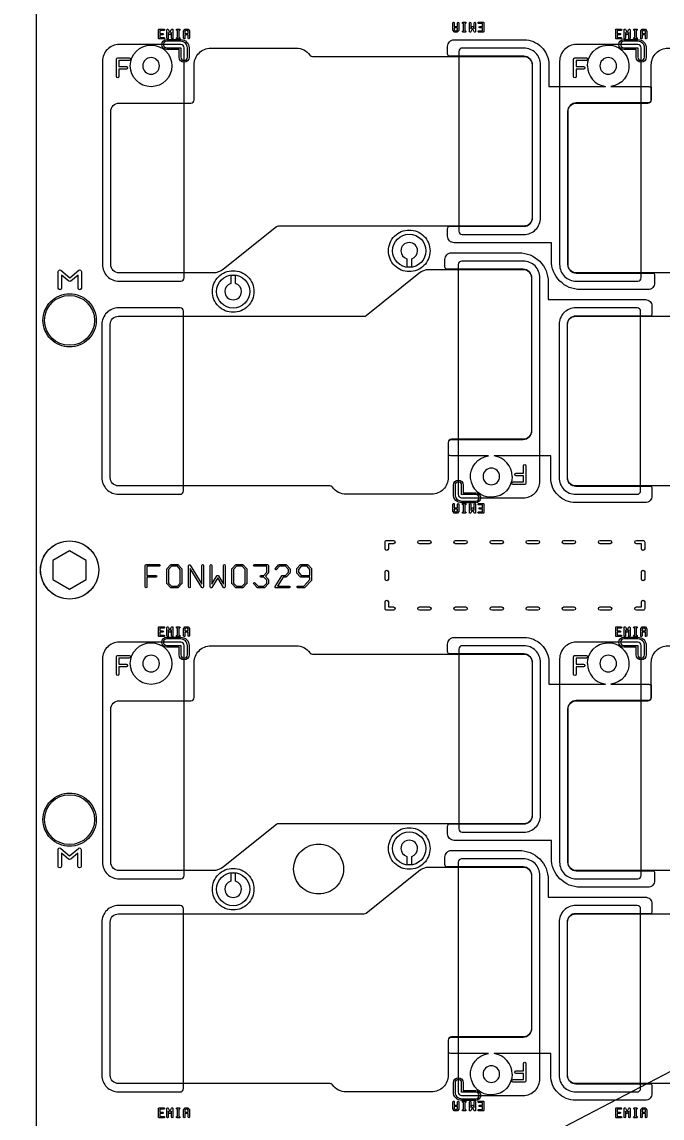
# Model space of a CAD drawing. Extents: x 2541 to 3941, y 2348 to 3338.
# Drawn here: x 2709.7 to 2748.1, y 2979.6 to 3045.4 of the extents above; entities that cross this region are included whole.
import ezdxf

# ---------------------------------------------------------------- set-up
doc = ezdxf.new("R2010")
doc.units = 0
doc.layers.get('0').update_dxf_attribs({"lineweight": 0})
doc.layers.get('Defpoints').update_dxf_attribs({"lineweight": 0})
for name, color, linetype, lineweight in [('EMI-T', 6, 'Continuous', 0), ('備註', 1, 'Continuous', 0), ('尺寸線', 3, 'Continuous', 0)]:
    doc.layers.add(name, color=color, linetype=linetype, lineweight=lineweight)
doc.styles.get("Standard").update_dxf_attribs({"font": 'simplex.shx', "height": 2.7})
doc.dimstyles.get("Standard").update_dxf_attribs({"dimtxt": 6, "dimasz": 0.18, "dimexe": 0.18, "dimexo": 0.0625, "dimgap": 0.09, "dimtad": 0, "dimtih": 1, "dimtoh": 1, "dimdec": 4, "dimzin": 0, "dimdsep": 46, "dimtxsty": 'Standard', "dimcen": 0.09, "dimadec": 0, "dimazin": 0, "dimtfac": 1, "dimtdec": 4, "dimtofl": 0, "dimtmove": 0, "dimatfit": 3, "dimfxl": 0, "dimtolj": 1, "dimtzin": 0, "dimarcsym": 0})

# ---------------------------------------------------------------- blocks, each defined once
blk = doc.blocks.new('*D34')
at = {"layer": 'Defpoints', "color": 0, "linetype": 'Continuous'}
for p in [(2688.35, 3101.014), (2717.414, 3100.624), (2712.612, 2742.594)]:
    blk.add_point(p, dxfattribs=at)
at = {"layer": '尺寸線', "color": 0, "linetype": 'Continuous', "lineweight": -2}
for p, q in [((2688.348, 3100.834), (2685.968, 2923.439)), ((2717.352, 3100.625), (2688.17, 3101.016)), ((2683.55, 2743.164), (2685.93, 2920.559)), ((2712.549, 2742.595), (2683.368, 2742.986))]:
    blk.add_line(p, q, dxfattribs=at)
at = {"layer": '尺寸線', "color": 0, "linetype": 'Continuous'}
for points in [[(2688.378, 3100.833), (2688.318, 3100.834), (2688.35, 3101.014)], [(2683.52, 2743.164), (2683.58, 2743.163), (2683.548, 2742.984)]]:
    blk.add_solid(points, dxfattribs=at)
at = {"layer": '尺寸線', "color": 0, "linetype": 'Continuous', "insert": (2685.949, 2921.999), "char_height": 2.7, "attachment_point": 5}
blk.add_mtext('\\A1;358.0624', dxfattribs=at)

msp = doc.modelspace()

# ---------------------------------------------------------------- linework, layer by layer
for p, q in [((2736.22814, 3044.83094), (2736.15861, 3044.83094)), ((2719.0453, 3044.4217), (2718.97577, 3044.4217)), ((2746.5153, 3044.4217), (2746.44577, 3044.4217)), ((2736.22814, 3015.92094), (2736.15861, 3015.92094)), ((2719.0453, 3008.5117), (2718.97577, 3008.5117)), ((2746.5153, 3008.5117), (2746.44577, 3008.5117)), ((2736.22814, 2980.01094), (2736.15861, 2980.01094)), ((2719.0453, 2979.6017), (2718.97577, 2979.6017)), ((2746.5153, 2979.6017), (2746.44577, 2979.6017))]:
    msp.add_line(p, q)
at = {"linetype": 'Continuous'}
for points in [[(2710.51672, 3059.52127), (2710.51672, 2917.09717, -0.142084), (2713.27892, 2917.45616), (2713.27892, 2916.94958, 0.19212), (2710.01672, 2916.25625), (2710.01672, 2908.77294, 0.192121), (2713.27892, 2908.07962), (2713.27892, 2907.57303, -0.142084), (2710.51672, 2907.93202), (2710.51672, 2775.50792)], [(2718.36623, 3044.4617), (2718.36623, 3044.97791, -0.782664), (2718.44145, 3044.99722), (2718.5453, 3044.80435)], [(2718.44623, 3044.81959), (2718.44623, 3044.4617, -1), (2718.36623, 3044.4617)], [(2718.64438, 3044.81959), (2718.58052, 3044.70101, -0.597324), (2718.51008, 3044.70101), (2718.44623, 3044.81959)], [(2718.5453, 3044.80435), (2718.64916, 3044.99722, -0.782665), (2718.72438, 3044.97791), (2718.72438, 3044.4617, -1), (2718.64438, 3044.4617), (2718.64438, 3044.81959)], [(2718.97577, 3044.4217, -1), (2718.97577, 3044.5017), (2719.0053, 3044.5017), (2719.0053, 3044.93825), (2718.97577, 3044.93825, -1), (2718.97577, 3045.01825), (2719.0453, 3045.01825), (2719.11484, 3045.01825, -1), (2719.11484, 3044.93825), (2719.0853, 3044.93825), (2719.0853, 3044.5017), (2719.11484, 3044.5017, -1), (2719.11484, 3044.4217), (2719.0453, 3044.4217)], [(2719.36623, 3044.4617), (2719.36623, 3044.71997), (2719.36623, 3044.89216, -0.173189), (2719.37527, 3044.91748), (2719.4445, 3045.0032, -0.228301), (2719.47577, 3045.01825), (2719.61484, 3045.01825, -0.228253), (2719.64611, 3045.0032), (2719.71534, 3044.91748, -0.173127), (2719.72438, 3044.89216), (2719.72438, 3044.71997)], [(2735.54907, 3044.95704), (2735.54907, 3045.12922), (2735.54907, 3045.3875, -1), (2735.62907, 3045.3875), (2735.62907, 3045.16922), (2735.82722, 3045.16922), (2735.82722, 3045.3875, -1), (2735.90722, 3045.3875), (2735.90722, 3045.12922)], [(2735.90722, 3045.12922), (2735.90722, 3044.95704, -0.173189), (2735.89818, 3044.93172), (2735.82895, 3044.846, -0.228301), (2735.79768, 3044.83094), (2735.65861, 3044.83094, -0.228253), (2735.62734, 3044.846), (2735.55811, 3044.93172, -0.173127), (2735.54907, 3044.95704)], [(2736.15861, 3044.83094, -1), (2736.15861, 3044.91094), (2736.18814, 3044.91094), (2736.18814, 3045.3475), (2736.15861, 3045.3475, -1), (2736.15861, 3045.4275), (2736.22814, 3045.4275), (2736.29768, 3045.4275, -1), (2736.29768, 3045.3475), (2736.26814, 3045.3475), (2736.26814, 3044.91094), (2736.29768, 3044.91094, -1), (2736.29768, 3044.83094), (2736.22814, 3044.83094)], [(2736.54907, 3044.87129), (2736.54907, 3045.3875, -1), (2736.62907, 3045.3875), (2736.62907, 3045.0296)], [(2736.72814, 3045.04485), (2736.62429, 3044.85198, -0.782665), (2736.54907, 3044.87129)], [(2736.62907, 3045.0296), (2736.69292, 3045.14819, -0.597324), (2736.76336, 3045.14819), (2736.82722, 3045.0296)], [(2736.82722, 3045.0296), (2736.82722, 3045.3875, -1), (2736.90722, 3045.3875), (2736.90722, 3044.87129, -0.782664), (2736.832, 3044.85198), (2736.72814, 3045.04485)], [(2737.08907, 3044.83094, -1), (2737.08907, 3044.91094), (2737.32722, 3044.91094), (2737.32722, 3045.08922), (2737.15861, 3045.08922, -1), (2737.15861, 3045.16922), (2737.32722, 3045.16922), (2737.32722, 3045.3475), (2737.08907, 3045.3475, -1), (2737.08907, 3045.4275), (2737.36722, 3045.4275, -0.414265), (2737.40722, 3045.3875), (2737.40722, 3045.12922)], [(2737.40722, 3045.12922), (2737.40722, 3044.87094, -0.414265), (2737.36722, 3044.83094), (2737.08907, 3044.83094)], [(2745.83623, 3044.4617), (2745.83623, 3044.97791, -0.782664), (2745.91145, 3044.99722), (2746.0153, 3044.80435)], [(2745.91623, 3044.81959), (2745.91623, 3044.4617, -1), (2745.83623, 3044.4617)], [(2746.11438, 3044.81959), (2746.05052, 3044.70101, -0.597324), (2745.98008, 3044.70101), (2745.91623, 3044.81959)], [(2746.0153, 3044.80435), (2746.11916, 3044.99722, -0.782665), (2746.19438, 3044.97791), (2746.19438, 3044.4617, -1), (2746.11438, 3044.4617), (2746.11438, 3044.81959)], [(2746.44577, 3044.4217, -1), (2746.44577, 3044.5017), (2746.4753, 3044.5017), (2746.4753, 3044.93825), (2746.44577, 3044.93825, -1), (2746.44577, 3045.01825), (2746.5153, 3045.01825), (2746.58484, 3045.01825, -1), (2746.58484, 3044.93825), (2746.5553, 3044.93825), (2746.5553, 3044.5017), (2746.58484, 3044.5017, -1), (2746.58484, 3044.4217), (2746.5153, 3044.4217)], [(2746.83623, 3044.4617), (2746.83623, 3044.71997), (2746.83623, 3044.89216, -0.173189), (2746.84527, 3044.91748), (2746.9145, 3045.0032, -0.228301), (2746.94577, 3045.01825), (2747.08484, 3045.01825, -0.228253), (2747.11611, 3045.0032), (2747.18534, 3044.91748, -0.173127), (2747.19438, 3044.89216), (2747.19438, 3044.71997)], [(2719.72438, 3044.71997), (2719.72438, 3044.4617, -1), (2719.64438, 3044.4617), (2719.64438, 3044.67997), (2719.44623, 3044.67997), (2719.44623, 3044.4617, -1), (2719.36623, 3044.4617)], [(2735.2303, 3032.5746), (2735.2303, 3032.9746, -0.124386), (2735.27831, 3033.1646), (2739.8152, 3033.1646, 0.414365), (2740.32507, 3033.67473), (2740.32507, 3042.8746, 0.414366), (2739.8152, 3043.38473), (2735.27831, 3043.38473, -0.124392), (2735.2303, 3043.57473), (2735.2303, 3043.97473, -0.414218), (2735.6303, 3044.37473), (2739.8152, 3044.37473, -0.414364), (2741.31507, 3042.87409), (2741.31507, 3041.56473), (2744.7203, 3041.56473)], [(2747.19438, 3044.71997), (2747.19438, 3044.4617, -1), (2747.11438, 3044.4617), (2747.11438, 3044.67997), (2746.91623, 3044.67997), (2746.91623, 3044.4617, -1), (2746.83623, 3044.4617)], [(2743.63437, 3042.80391, -2.205962), (2745.04845, 3041.56473), (2747.27218, 3041.56473, -0.124388), (2747.46218, 3041.51672), (2747.46218, 3040.76473, -0.414224), (2747.27218, 3040.57473), (2742.9652, 3040.57473, 0.414218), (2742.45508, 3040.0646), (2742.45508, 3030.86472, 0.414217), (2742.9652, 3030.3546), (2747.62418, 3030.3546, -0.124388), (2747.67218, 3030.1646), (2747.67218, 3029.7646, -0.414218), (2747.27218, 3029.3646), (2743.21508, 3029.3646, -0.414215), (2741.46508, 3031.1146), (2741.46508, 3032.1746), (2735.6303, 3032.1746, -0.414218), (2735.2303, 3032.5746)], [(2735.07127, 3030.7746), (2735.07127, 3031.1746, -0.414218), (2735.47127, 3031.5746), (2739.52837, 3031.5746, -0.414215), (2741.27837, 3029.8246), (2741.27837, 3028.7646), (2747.11314, 3028.7646, -0.414218), (2747.51314, 3028.3646), (2747.51314, 3027.9646, -0.124388), (2747.46514, 3027.7746), (2742.92825, 3027.7746, 0.414365), (2742.41838, 3027.26447), (2742.41838, 3018.0646, 0.414366), (2742.92825, 3017.55446), (2747.46514, 3017.55446, -0.124388), (2747.51314, 3017.36446), (2747.51314, 3016.96446, -0.414218), (2747.11314, 3016.56446), (2742.92825, 3016.56446, -0.414364), (2741.42838, 3018.0651), (2741.42838, 3019.37447), (2738.02315, 3019.37447)], [(2711.83566, 3029.45028), (2711.83566, 3030.44366, -0.63678), (2711.99987, 3030.52032), (2712.53169, 3030.07714), (2713.0635, 3030.52032, -0.63678), (2713.22771, 3030.44366), (2713.22771, 3029.45028, -1), (2713.02771, 3029.45028), (2713.02771, 3030.23016)], [(2739.10907, 3018.13528, -2.205962), (2737.695, 3019.37447), (2735.47127, 3019.37447, -0.124386), (2735.28127, 3019.42247), (2735.28127, 3020.17447, -0.414224), (2735.47127, 3020.36447), (2739.77824, 3020.36447, 0.414218), (2740.28837, 3020.87459), (2740.28837, 3030.07447, 0.414217), (2739.77824, 3030.5846), (2735.11927, 3030.5846, -0.124392), (2735.07127, 3030.7746)], [(2712.03566, 3030.23016), (2712.03566, 3029.45028, -1), (2711.83566, 3029.45028)], [(2713.02771, 3030.23016), (2712.5957, 3029.87015, -0.362064), (2712.46767, 3029.87015), (2712.03566, 3030.23016)], [(2739.17075, 3017.6558, -1), (2739.17075, 3017.8058), (2739.79112, 3017.8058), (2739.79112, 3018.17732), (2739.3446, 3018.17732, -1), (2739.3446, 3018.32732), (2739.79112, 3018.32732), (2739.79112, 3018.77385, -1), (2739.94112, 3018.77385), (2739.94112, 3018.25232)], [(2739.94112, 3018.25232), (2739.94112, 3017.7308, -0.414241), (2739.86612, 3017.6558), (2739.17075, 3017.6558)], [(2735.54907, 3016.04704), (2735.54907, 3016.21922), (2735.54907, 3016.4775, -1), (2735.62907, 3016.4775), (2735.62907, 3016.25922), (2735.82722, 3016.25922), (2735.82722, 3016.4775, -1), (2735.90722, 3016.4775), (2735.90722, 3016.21922)], [(2736.15861, 3015.92094, -1), (2736.15861, 3016.00094), (2736.18814, 3016.00094), (2736.18814, 3016.4375), (2736.15861, 3016.4375, -1), (2736.15861, 3016.5175), (2736.22814, 3016.5175), (2736.29768, 3016.5175, -1), (2736.29768, 3016.4375), (2736.26814, 3016.4375), (2736.26814, 3016.00094), (2736.29768, 3016.00094, -1), (2736.29768, 3015.92094), (2736.22814, 3015.92094)], [(2736.54907, 3015.96129), (2736.54907, 3016.4775, -1), (2736.62907, 3016.4775), (2736.62907, 3016.1196)], [(2736.82722, 3016.1196), (2736.82722, 3016.4775, -1), (2736.90722, 3016.4775), (2736.90722, 3015.96129, -0.782664), (2736.832, 3015.94198), (2736.72814, 3016.13485)], [(2737.08907, 3015.92094, -1), (2737.08907, 3016.00094), (2737.32722, 3016.00094), (2737.32722, 3016.17922), (2737.15861, 3016.17922, -1), (2737.15861, 3016.25922), (2737.32722, 3016.25922), (2737.32722, 3016.4375), (2737.08907, 3016.4375, -1), (2737.08907, 3016.5175), (2737.36722, 3016.5175, -0.414265), (2737.40722, 3016.4775), (2737.40722, 3016.21922)], [(2735.90722, 3016.21922), (2735.90722, 3016.04704, -0.173189), (2735.89818, 3016.02172), (2735.82895, 3015.936, -0.228301), (2735.79768, 3015.92094), (2735.65861, 3015.92094, -0.228253), (2735.62734, 3015.936), (2735.55811, 3016.02172, -0.173127), (2735.54907, 3016.04704)], [(2736.72814, 3016.13485), (2736.62429, 3015.94198, -0.782665), (2736.54907, 3015.96129)], [(2736.62907, 3016.1196), (2736.69292, 3016.23819, -0.597324), (2736.76336, 3016.23819), (2736.82722, 3016.1196)], [(2737.40722, 3016.21922), (2737.40722, 3015.96094, -0.414265), (2737.36722, 3015.92094), (2737.08907, 3015.92094)], [(2719.66823, 3011.49549), (2719.66823, 3012.78688, -0.757597), (2719.7609, 3012.81294), (2720.46293, 3011.67215)], [(2719.76823, 3012.61023), (2719.76823, 3011.49549, -1), (2719.66823, 3011.49549)], [(2720.46293, 3011.67215), (2720.46293, 3012.78688, -1), (2720.56293, 3012.78688), (2720.56293, 3011.49549, -0.757597), (2720.47026, 3011.46943), (2719.76823, 3012.61023)], [(2720.96823, 3011.49549), (2720.96823, 3012.78688, -1), (2721.06823, 3012.78688), (2721.06823, 3011.67215)], [(2721.76293, 3011.67215), (2721.76293, 3012.78688, -1), (2721.86293, 3012.78688), (2721.86293, 3011.49549, -0.757597), (2721.77026, 3011.46943), (2721.41558, 3012.04579)], [(2724.87573, 3011.52184), (2725.27291, 3012.16725, -0.261415), (2725.31558, 3012.19119), (2725.49236, 3012.19119), (2725.66293, 3012.37597), (2725.66293, 3012.5521), (2725.49236, 3012.73688), (2725.1388, 3012.73688), (2724.95497, 3012.53774, -1), (2724.88149, 3012.60557), (2725.08016, 3012.8208, -0.210606), (2725.11714, 3012.83688), (2725.51402, 3012.83688, -0.210606), (2725.55099, 3012.8208), (2725.74967, 3012.60557, -0.189827), (2725.76293, 3012.57142), (2725.76293, 3012.35665, -0.189827), (2725.74967, 3012.3225), (2725.55099, 3012.10727, -0.210606), (2725.51402, 3012.09119), (2725.34352, 3012.09119), (2725.00771, 3011.54549)], [(2726.16823, 3012.35665), (2726.16823, 3012.57142, -0.189827), (2726.18149, 3012.60557), (2726.38016, 3012.8208, -0.210606), (2726.41714, 3012.83688), (2726.81402, 3012.83688, -0.210606), (2726.85099, 3012.8208), (2727.04967, 3012.60557, -0.189827), (2727.06293, 3012.57142), (2727.06293, 3012.14119)], [(2721.41558, 3012.04579), (2721.0609, 3011.46943, -0.75761), (2720.96823, 3011.49549)], [(2721.06823, 3011.67215), (2721.373, 3012.16739, -0.55882), (2721.45816, 3012.16739), (2721.76293, 3011.67215)], [(2727.06293, 3012.14119), (2727.06293, 3011.92619, -0.189827), (2727.04967, 3011.89204), (2726.65232, 3011.46158, -0.210606), (2726.61534, 3011.44549), (2726.21823, 3011.44549, -1), (2726.21823, 3011.54549), (2726.59369, 3011.54549), (2726.96293, 3011.94551), (2726.96293, 3012.09119), (2726.41714, 3012.09119, -0.210606), (2726.38016, 3012.10727), (2726.18149, 3012.3225, -0.189827), (2726.16823, 3012.35665)], [(2725.00771, 3011.54549), (2725.71293, 3011.54549, -1), (2725.71293, 3011.44549), (2724.91823, 3011.44549, -0.587889), (2724.87573, 3011.52184)], [(2718.36623, 3008.5517), (2718.36623, 3009.06791, -0.782664), (2718.44145, 3009.08722), (2718.5453, 3008.89435)], [(2718.44623, 3008.90959), (2718.44623, 3008.5517, -1), (2718.36623, 3008.5517)], [(2718.64438, 3008.90959), (2718.58052, 3008.79101, -0.597324), (2718.51008, 3008.79101), (2718.44623, 3008.90959)], [(2718.5453, 3008.89435), (2718.64916, 3009.08722, -0.782665), (2718.72438, 3009.06791), (2718.72438, 3008.5517, -1), (2718.64438, 3008.5517), (2718.64438, 3008.90959)], [(2718.97577, 3008.5117, -1), (2718.97577, 3008.5917), (2719.0053, 3008.5917), (2719.0053, 3009.02825), (2718.97577, 3009.02825, -1), (2718.97577, 3009.10825), (2719.0453, 3009.10825), (2719.11484, 3009.10825, -1), (2719.11484, 3009.02825), (2719.0853, 3009.02825), (2719.0853, 3008.5917), (2719.11484, 3008.5917, -1), (2719.11484, 3008.5117), (2719.0453, 3008.5117)], [(2719.36623, 3008.5517), (2719.36623, 3008.80997), (2719.36623, 3008.98216, -0.173189), (2719.37527, 3009.00748), (2719.4445, 3009.0932, -0.228301), (2719.47577, 3009.10825), (2719.61484, 3009.10825, -0.228253), (2719.64611, 3009.0932), (2719.71534, 3009.00748, -0.173127), (2719.72438, 3008.98216), (2719.72438, 3008.80997)], [(2719.72438, 3008.80997), (2719.72438, 3008.5517, -1), (2719.64438, 3008.5517), (2719.64438, 3008.76997), (2719.44623, 3008.76997), (2719.44623, 3008.5517, -1), (2719.36623, 3008.5517)], [(2745.83623, 3008.5517), (2745.83623, 3009.06791, -0.782664), (2745.91145, 3009.08722), (2746.0153, 3008.89435)], [(2745.91623, 3008.90959), (2745.91623, 3008.5517, -1), (2745.83623, 3008.5517)], [(2746.11438, 3008.90959), (2746.05052, 3008.79101, -0.597324), (2745.98008, 3008.79101), (2745.91623, 3008.90959)], [(2746.0153, 3008.89435), (2746.11916, 3009.08722, -0.782665), (2746.19438, 3009.06791), (2746.19438, 3008.5517, -1), (2746.11438, 3008.5517), (2746.11438, 3008.90959)], [(2746.44577, 3008.5117, -1), (2746.44577, 3008.5917), (2746.4753, 3008.5917), (2746.4753, 3009.02825), (2746.44577, 3009.02825, -1), (2746.44577, 3009.10825), (2746.5153, 3009.10825), (2746.58484, 3009.10825, -1), (2746.58484, 3009.02825), (2746.5553, 3009.02825), (2746.5553, 3008.5917), (2746.58484, 3008.5917, -1), (2746.58484, 3008.5117), (2746.5153, 3008.5117)], [(2746.83623, 3008.5517), (2746.83623, 3008.80997), (2746.83623, 3008.98216, -0.173189), (2746.84527, 3009.00748), (2746.9145, 3009.0932, -0.228301), (2746.94577, 3009.10825), (2747.08484, 3009.10825, -0.228253), (2747.11611, 3009.0932), (2747.18534, 3009.00748, -0.173127), (2747.19438, 3008.98216), (2747.19438, 3008.80997)], [(2747.19438, 3008.80997), (2747.19438, 3008.5517, -1), (2747.11438, 3008.5517), (2747.11438, 3008.76997), (2746.91623, 3008.76997), (2746.91623, 3008.5517, -1), (2746.83623, 3008.5517)], [(2735.2303, 2996.6646), (2735.2303, 2997.0646, -0.124386), (2735.27831, 2997.2546), (2739.8152, 2997.2546, 0.414365), (2740.32507, 2997.76473), (2740.32507, 3006.9646, 0.414366), (2739.8152, 3007.47473), (2735.27831, 3007.47473, -0.124392), (2735.2303, 3007.66473), (2735.2303, 3008.06473, -0.414218), (2735.6303, 3008.46473), (2739.8152, 3008.46473, -0.414364), (2741.31507, 3006.96409), (2741.31507, 3005.65473), (2744.7203, 3005.65473)], [(2743.63437, 3006.89391, -2.205962), (2745.04845, 3005.65473), (2747.27218, 3005.65473, -0.124388), (2747.46218, 3005.60672), (2747.46218, 3004.85473, -0.414224), (2747.27218, 3004.66473), (2742.9652, 3004.66473, 0.414218), (2742.45508, 3004.1546), (2742.45508, 2994.95472, 0.414217), (2742.9652, 2994.4446), (2747.62418, 2994.4446, -0.124388), (2747.67218, 2994.2546), (2747.67218, 2993.8546, -0.414218), (2747.27218, 2993.4546), (2743.21508, 2993.4546, -0.414215), (2741.46508, 2995.2046), (2741.46508, 2996.2646), (2735.6303, 2996.2646, -0.414218), (2735.2303, 2996.6646)], [(2711.82309, 2994.71909), (2711.82309, 2995.71246, -0.63678), (2711.98731, 2995.78912), (2712.51912, 2995.34594), (2713.05094, 2995.78912, -0.63678), (2713.21515, 2995.71246), (2713.21515, 2994.71909, -1), (2713.01515, 2994.71909), (2713.01515, 2995.49896)], [(2712.02309, 2995.49896), (2712.02309, 2994.71909, -1), (2711.82309, 2994.71909)], [(2713.01515, 2995.49896), (2712.58314, 2995.13895, -0.362064), (2712.4551, 2995.13895), (2712.02309, 2995.49896)], [(2735.07127, 2994.8646), (2735.07127, 2995.2646, -0.414218), (2735.47127, 2995.6646), (2739.52837, 2995.6646, -0.414215), (2741.27837, 2993.9146), (2741.27837, 2992.8546), (2747.11314, 2992.8546, -0.414218), (2747.51314, 2992.4546), (2747.51314, 2992.0546, -0.124388), (2747.46514, 2991.8646), (2742.92825, 2991.8646, 0.414365), (2742.41838, 2991.35447), (2742.41838, 2982.1546, 0.414366), (2742.92825, 2981.64446), (2747.46514, 2981.64446, -0.124388), (2747.51314, 2981.45446), (2747.51314, 2981.05446, -0.414218), (2747.11314, 2980.65446), (2742.92825, 2980.65446, -0.414364), (2741.42838, 2982.1551), (2741.42838, 2983.46447), (2738.02315, 2983.46447)], [(2739.10907, 2982.22528, -2.205962), (2737.695, 2983.46447), (2735.47127, 2983.46447, -0.124386), (2735.28127, 2983.51247), (2735.28127, 2984.26447, -0.414224), (2735.47127, 2984.45447), (2739.77824, 2984.45447, 0.414218), (2740.28837, 2984.96459), (2740.28837, 2994.16447, 0.414217), (2739.77824, 2994.6746), (2735.11927, 2994.6746, -0.124392), (2735.07127, 2994.8646)], [(2739.17075, 2981.7458, -1), (2739.17075, 2981.8958), (2739.79112, 2981.8958), (2739.79112, 2982.26732), (2739.3446, 2982.26732, -1), (2739.3446, 2982.41732), (2739.79112, 2982.41732), (2739.79112, 2982.86385, -1), (2739.94112, 2982.86385), (2739.94112, 2982.34232)], [(2739.94112, 2982.34232), (2739.94112, 2981.8208, -0.414241), (2739.86612, 2981.7458), (2739.17075, 2981.7458)], [(2735.54907, 2980.13704), (2735.54907, 2980.30922), (2735.54907, 2980.5675, -1), (2735.62907, 2980.5675), (2735.62907, 2980.34922), (2735.82722, 2980.34922), (2735.82722, 2980.5675, -1), (2735.90722, 2980.5675), (2735.90722, 2980.30922)], [(2735.90722, 2980.30922), (2735.90722, 2980.13704, -0.173189), (2735.89818, 2980.11172), (2735.82895, 2980.026, -0.228301), (2735.79768, 2980.01094), (2735.65861, 2980.01094, -0.228253), (2735.62734, 2980.026), (2735.55811, 2980.11172, -0.173127), (2735.54907, 2980.13704)], [(2736.15861, 2980.01094, -1), (2736.15861, 2980.09094), (2736.18814, 2980.09094), (2736.18814, 2980.5275), (2736.15861, 2980.5275, -1), (2736.15861, 2980.6075), (2736.22814, 2980.6075), (2736.29768, 2980.6075, -1), (2736.29768, 2980.5275), (2736.26814, 2980.5275), (2736.26814, 2980.09094), (2736.29768, 2980.09094, -1), (2736.29768, 2980.01094), (2736.22814, 2980.01094)], [(2736.54907, 2980.05129), (2736.54907, 2980.5675, -1), (2736.62907, 2980.5675), (2736.62907, 2980.2096)], [(2736.62907, 2980.2096), (2736.69292, 2980.32819, -0.597324), (2736.76336, 2980.32819), (2736.82722, 2980.2096)], [(2736.82722, 2980.2096), (2736.82722, 2980.5675, -1), (2736.90722, 2980.5675), (2736.90722, 2980.05129, -0.782664), (2736.832, 2980.03198), (2736.72814, 2980.22485)], [(2737.08907, 2980.01094, -1), (2737.08907, 2980.09094), (2737.32722, 2980.09094), (2737.32722, 2980.26922), (2737.15861, 2980.26922, -1), (2737.15861, 2980.34922), (2737.32722, 2980.34922), (2737.32722, 2980.5275), (2737.08907, 2980.5275, -1), (2737.08907, 2980.6075), (2737.36722, 2980.6075, -0.414265), (2737.40722, 2980.5675), (2737.40722, 2980.30922)], [(2737.40722, 2980.30922), (2737.40722, 2980.05094, -0.414265), (2737.36722, 2980.01094), (2737.08907, 2980.01094)], [(2718.36623, 2979.6417), (2718.36623, 2980.15791, -0.782664), (2718.44145, 2980.17722), (2718.5453, 2979.98435)], [(2718.44623, 2979.99959), (2718.44623, 2979.6417, -1), (2718.36623, 2979.6417)], [(2718.64438, 2979.99959), (2718.58052, 2979.88101, -0.597324), (2718.51008, 2979.88101), (2718.44623, 2979.99959)], [(2718.5453, 2979.98435), (2718.64916, 2980.17722, -0.782665), (2718.72438, 2980.15791), (2718.72438, 2979.6417, -1), (2718.64438, 2979.6417), (2718.64438, 2979.99959)], [(2718.97577, 2979.6017, -1), (2718.97577, 2979.6817), (2719.0053, 2979.6817), (2719.0053, 2980.11825), (2718.97577, 2980.11825, -1), (2718.97577, 2980.19825), (2719.0453, 2980.19825), (2719.11484, 2980.19825, -1), (2719.11484, 2980.11825), (2719.0853, 2980.11825), (2719.0853, 2979.6817), (2719.11484, 2979.6817, -1), (2719.11484, 2979.6017), (2719.0453, 2979.6017)], [(2719.36623, 2979.6417), (2719.36623, 2979.89997), (2719.36623, 2980.07216, -0.173189), (2719.37527, 2980.09748), (2719.4445, 2980.1832, -0.228301), (2719.47577, 2980.19825), (2719.61484, 2980.19825, -0.228253), (2719.64611, 2980.1832), (2719.71534, 2980.09748, -0.173127), (2719.72438, 2980.07216), (2719.72438, 2979.89997)], [(2719.72438, 2979.89997), (2719.72438, 2979.6417, -1), (2719.64438, 2979.6417), (2719.64438, 2979.85997), (2719.44623, 2979.85997), (2719.44623, 2979.6417, -1), (2719.36623, 2979.6417)], [(2736.72814, 2980.22485), (2736.62429, 2980.03198, -0.782665), (2736.54907, 2980.05129)], [(2745.83623, 2979.6417), (2745.83623, 2980.15791, -0.782664), (2745.91145, 2980.17722), (2746.0153, 2979.98435)], [(2745.91623, 2979.99959), (2745.91623, 2979.6417, -1), (2745.83623, 2979.6417)], [(2746.11438, 2979.99959), (2746.05052, 2979.88101, -0.597324), (2745.98008, 2979.88101), (2745.91623, 2979.99959)], [(2746.0153, 2979.98435), (2746.11916, 2980.17722, -0.782665), (2746.19438, 2980.15791), (2746.19438, 2979.6417, -1), (2746.11438, 2979.6417), (2746.11438, 2979.99959)], [(2746.44577, 2979.6017, -1), (2746.44577, 2979.6817), (2746.4753, 2979.6817), (2746.4753, 2980.11825), (2746.44577, 2980.11825, -1), (2746.44577, 2980.19825), (2746.5153, 2980.19825), (2746.58484, 2980.19825, -1), (2746.58484, 2980.11825), (2746.5553, 2980.11825), (2746.5553, 2979.6817), (2746.58484, 2979.6817, -1), (2746.58484, 2979.6017), (2746.5153, 2979.6017)], [(2746.83623, 2979.6417), (2746.83623, 2979.89997), (2746.83623, 2980.07216, -0.173189), (2746.84527, 2980.09748), (2746.9145, 2980.1832, -0.228301), (2746.94577, 2980.19825), (2747.08484, 2980.19825, -0.228253), (2747.11611, 2980.1832), (2747.18534, 2980.09748, -0.173127), (2747.19438, 2980.07216), (2747.19438, 2979.89997)], [(2747.19438, 2979.89997), (2747.19438, 2979.6417, -1), (2747.11438, 2979.6417), (2747.11438, 2979.85997), (2746.91623, 2979.85997), (2746.91623, 2979.6417, -1), (2746.83623, 2979.6417)]]:
    msp.add_lwpolyline(points, format="xyb", dxfattribs=at)
for points in [[(2717.86623, 3044.4617), (2717.86623, 3044.71997), (2717.86623, 3044.97825, -0.414265), (2717.90623, 3045.01825), (2718.18438, 3045.01825, -1), (2718.18438, 3044.93825), (2717.94623, 3044.93825), (2717.94623, 3044.75997), (2718.11484, 3044.75997, -1), (2718.11484, 3044.67997), (2717.94623, 3044.67997), (2717.94623, 3044.5017), (2718.18438, 3044.5017, -1), (2718.18438, 3044.4217), (2717.90623, 3044.4217, -0.414265)], [(2745.33623, 3044.4617), (2745.33623, 3044.71997), (2745.33623, 3044.97825, -0.414265), (2745.37623, 3045.01825), (2745.65438, 3045.01825, -1), (2745.65438, 3044.93825), (2745.41623, 3044.93825), (2745.41623, 3044.75997), (2745.58484, 3044.75997, -1), (2745.58484, 3044.67997), (2745.41623, 3044.67997), (2745.41623, 3044.5017), (2745.65438, 3044.5017, -1), (2745.65438, 3044.4217), (2745.37623, 3044.4217, -0.414265)], [(2718.35244, 3043.78531, -1), (2718.35244, 3044.38531), (2719.19715, 3044.38531, -0.414217), (2719.69715, 3043.88531), (2719.69715, 3043.32231, -1), (2719.09715, 3043.32231), (2719.09715, 3043.78531)], [(2718.35244, 3043.88531), (2719.19715, 3043.88531), (2719.19715, 3043.33124, 1), (2719.59715, 3043.33124), (2719.59715, 3043.88531, 0.414218), (2719.19715, 3044.28531), (2718.35244, 3044.28531, 1)], [(2745.82244, 3043.78531, -1), (2745.82244, 3044.38531), (2746.66715, 3044.38531, -0.414217), (2747.16715, 3043.88531), (2747.16715, 3043.32231, -1), (2746.56715, 3043.32231), (2746.56715, 3043.78531)], [(2745.82244, 3043.88531), (2746.66715, 3043.88531), (2746.66715, 3043.33124, 1), (2747.06715, 3043.33124), (2747.06715, 3043.88531, 0.414218), (2746.66715, 3044.28531), (2745.82244, 3044.28531, 1)], [(2714.99508, 3030.86472), (2714.99508, 3040.0646, -0.414219), (2715.4952, 3040.56473), (2719.80218, 3040.56473, 0.414223), (2720.00218, 3040.76473), (2720.00218, 3042.86952, -0.414215), (2721.00218, 3043.86952), (2726.13907, 3043.86952, -0.24029), (2726.94871, 3043.45692, 0.240069), (2727.11015, 3043.37473), (2739.8152, 3043.37473, -0.414366), (2740.31507, 3042.8746), (2740.31507, 3033.67472, -0.414365), (2739.8152, 3033.1746), (2725.06567, 3033.1746, 0.170771), (2724.94046, 3033.13056), (2721.76951, 3030.58481, -0.170765), (2721.14341, 3030.3646), (2715.4952, 3030.3646, -0.414218)], [(2742.46508, 3030.86472), (2742.46508, 3040.0646, -0.414219), (2742.9652, 3040.56473), (2747.27218, 3040.56473, 0.414223), (2747.47218, 3040.76473), (2747.47218, 3042.86952, -0.414215), (2748.47218, 3043.86952), (2753.60907, 3043.86952, -0.24029), (2754.41871, 3043.45692, 0.240069), (2754.58015, 3043.37473), (2767.2852, 3043.37473, -0.414366), (2767.78507, 3042.8746), (2767.78507, 3033.67472, -0.414365), (2767.2852, 3033.1746), (2752.53567, 3033.1746, 0.170771), (2752.41046, 3033.13056), (2749.23951, 3030.58481, -0.170765), (2748.61341, 3030.3646), (2742.9652, 3030.3646, -0.414218)], [(2715.33233, 3042.16535), (2715.33233, 3042.68687), (2715.33233, 3043.2084, -0.414241), (2715.40733, 3043.2834), (2716.10269, 3043.2834, -1), (2716.10269, 3043.1334), (2715.48233, 3043.1334), (2715.48233, 3042.76187), (2715.92885, 3042.76187, -1), (2715.92885, 3042.61187), (2715.48233, 3042.61187), (2715.48233, 3042.16535, -1)], [(2716.91437, 3042.80391, 0.414217), (2717.41437, 3042.30391, 0.414217), (2717.91437, 3042.80391, 0.414217), (2717.41437, 3043.30391, 0.414217)], [(2742.80233, 3042.16535), (2742.80233, 3042.68687), (2742.80233, 3043.2084, -0.414241), (2742.87733, 3043.2834), (2743.57269, 3043.2834, -1), (2743.57269, 3043.1334), (2742.95233, 3043.1334), (2742.95233, 3042.76187), (2743.39885, 3042.76187, -1), (2743.39885, 3042.61187), (2742.95233, 3042.61187), (2742.95233, 3042.16535, -1)], [(2744.38437, 3042.80391, 0.414217), (2744.88437, 3042.30391, 0.414217), (2745.38437, 3042.80391, 0.414217), (2744.88437, 3043.30391, 0.414217)], [(2731.67699, 3031.69071, -0.414215), (2732.92699, 3032.94071, -0.414215), (2734.17699, 3031.69071, -0.414215), (2732.92699, 3030.44071, -0.414215)], [(2732.42699, 3031.69071, 0.327542), (2732.77699, 3031.21374), (2732.77699, 3030.73957), (2733.07699, 3030.73957), (2733.07699, 3031.21374, 0.327544), (2733.42699, 3031.69071, 0.414217), (2732.92699, 3032.19071, 0.414217)], [(2714.95838, 3018.06459), (2714.95838, 3027.26447, -0.414365), (2715.45825, 3027.7646), (2730.20778, 3027.7646, 0.170771), (2730.33299, 3027.80863), (2733.50394, 3030.35438, -0.170765), (2734.13004, 3030.5746), (2739.77824, 3030.5746, -0.414218), (2740.27837, 3030.07447), (2740.27837, 3020.87459, -0.414219), (2739.77824, 3020.37447), (2735.47127, 3020.37447, 0.414223), (2735.27127, 3020.17447), (2735.27127, 3018.06967, -0.414215), (2734.27127, 3017.06967), (2729.13437, 3017.06967, -0.24029), (2728.32474, 3017.48227, 0.240069), (2728.1633, 3017.56446), (2715.45825, 3017.56446, -0.414366)], [(2721.09646, 3029.24848, -0.414215), (2722.34646, 3030.49848, -0.414215), (2723.59646, 3029.24848, -0.414215), (2722.34646, 3027.99848, -0.414215)], [(2742.42838, 3018.06459), (2742.42838, 3027.26447, -0.414365), (2742.92825, 3027.7646), (2757.67778, 3027.7646, 0.170771), (2757.80299, 3027.80863), (2760.97394, 3030.35438, -0.170765), (2761.60004, 3030.5746), (2767.24824, 3030.5746, -0.414218), (2767.74837, 3030.07447), (2767.74837, 3020.87459, -0.414219), (2767.24824, 3020.37447), (2762.94127, 3020.37447, 0.414223), (2762.74127, 3020.17447), (2762.74127, 3018.06967, -0.414215), (2761.74127, 3017.06967), (2756.60437, 3017.06967, -0.24029), (2755.79474, 3017.48227, 0.240069), (2755.6333, 3017.56446), (2742.92825, 3017.56446, -0.414366)], [(2721.84646, 3029.24848, 0.414217), (2722.34646, 3028.74848, 0.414217), (2722.84646, 3029.24848, 0.327542), (2722.49646, 3029.72545), (2722.49646, 3030.19962), (2722.19646, 3030.19962), (2722.19646, 3029.72545, 0.327544)], [(2710.91672, 3027.5146, -0.414215), (2712.51672, 3029.1146, -0.414215), (2714.11672, 3027.5146, -0.414215), (2712.51672, 3025.9146, -0.414215)], [(2737.35907, 3018.13528, 0.414217), (2737.85907, 3017.63528, 0.414217), (2738.35907, 3018.13528, 0.414217), (2737.85907, 3018.63528, 0.414217)], [(2735.57629, 3017.05388), (2735.57629, 3017.61689, -1), (2736.17629, 3017.61689), (2736.17629, 3017.15388), (2736.92101, 3017.15388, -1), (2736.92101, 3016.55388), (2736.07629, 3016.55388, -0.414217)], [(2735.67629, 3017.05388, 0.414218), (2736.07629, 3016.65388), (2736.92101, 3016.65388, 1), (2736.92101, 3017.05388), (2736.07629, 3017.05388), (2736.07629, 3017.60796, 1), (2735.67629, 3017.60796)], [(2710.76672, 3012.5146, -0.414215), (2712.51672, 3014.2646, -0.414215), (2714.26672, 3012.5146, -0.414215), (2712.51672, 3010.7646, -0.414215)], [(2731.47327, 3013.7926), (2731.47327, 3014.1926, -0.414228), (2731.57327, 3014.2926), (2731.97327, 3014.2926, -1), (2731.97327, 3014.0926), (2731.67327, 3014.0926), (2731.67327, 3013.7926, -1)], [(2733.54327, 3014.0926, -1), (2733.54327, 3014.2926), (2734.14327, 3014.2926, -1), (2734.14327, 3014.0926)], [(2735.71327, 3014.0926, -1), (2735.71327, 3014.2926), (2736.31327, 3014.2926, -1), (2736.31327, 3014.0926)], [(2737.88327, 3014.0926, -1), (2737.88327, 3014.2926), (2738.48327, 3014.2926, -1), (2738.48327, 3014.0926)], [(2740.05327, 3014.0926, -1), (2740.05327, 3014.2926), (2740.65327, 3014.2926, -1), (2740.65327, 3014.0926)], [(2742.22327, 3014.0926, -1), (2742.22327, 3014.2926), (2742.82327, 3014.2926, -1), (2742.82327, 3014.0926)], [(2744.39327, 3014.0926, -1), (2744.39327, 3014.2926), (2744.99327, 3014.2926, -1), (2744.99327, 3014.0926)], [(2746.58024, 3014.0926, -1), (2746.58024, 3014.2926), (2746.98024, 3014.2926, -0.414228), (2747.08024, 3014.1926), (2747.08024, 3013.7926, -1), (2746.88024, 3013.7926), (2746.88024, 3014.0926)], [(2717.06823, 3011.49549), (2717.06823, 3012.14119), (2717.06823, 3012.78688, -0.414253), (2717.11823, 3012.83688), (2717.91293, 3012.83688, -1), (2717.91293, 3012.73688), (2717.16823, 3012.73688), (2717.16823, 3012.19119), (2717.71425, 3012.19119, -1), (2717.71425, 3012.09119), (2717.16823, 3012.09119), (2717.16823, 3011.49549, -1)], [(2718.36823, 3011.71096), (2718.36823, 3012.57142, -0.189827), (2718.38149, 3012.60557), (2718.58016, 3012.8208, -0.210606), (2718.61714, 3012.83688), (2719.01402, 3012.83688, -0.210606), (2719.05099, 3012.8208), (2719.24967, 3012.60557, -0.189827), (2719.26293, 3012.57142), (2719.26293, 3011.71096, -0.189827), (2719.24967, 3011.67681), (2719.05099, 3011.46158, -0.210606), (2719.01402, 3011.44549), (2718.61714, 3011.44549, -0.210606), (2718.58016, 3011.46158), (2718.38149, 3011.67681, -0.189827)], [(2722.26823, 3011.71096), (2722.26823, 3012.57142, -0.189827), (2722.28149, 3012.60557), (2722.48016, 3012.8208, -0.210606), (2722.51714, 3012.83688), (2722.91402, 3012.83688, -0.210606), (2722.95099, 3012.8208), (2723.14967, 3012.60557, -0.189827), (2723.16293, 3012.57142), (2723.16293, 3011.71096, -0.189827), (2723.14967, 3011.67681), (2722.95099, 3011.46158, -0.210606), (2722.91402, 3011.44549), (2722.51714, 3011.44549, -0.210606), (2722.48016, 3011.46158), (2722.28149, 3011.67681, -0.189827)], [(2723.58149, 3011.67681, -1), (2723.65497, 3011.74464), (2723.8388, 3011.54549), (2724.19236, 3011.54549), (2724.36293, 3011.73027), (2724.36293, 3011.90641), (2724.19236, 3012.09119), (2724.01558, 3012.09119, -1), (2724.01558, 3012.19119), (2724.19236, 3012.19119), (2724.36293, 3012.37597), (2724.36293, 3012.73688), (2723.61823, 3012.73688, -1), (2723.61823, 3012.83688), (2724.41293, 3012.83688, -0.414253), (2724.46293, 3012.78688), (2724.46293, 3012.35665, -0.189827), (2724.44967, 3012.3225), (2724.2823, 3012.14119), (2724.44967, 3011.95987, -0.189827), (2724.46293, 3011.92572), (2724.46293, 3011.71096, -0.189827), (2724.44967, 3011.67681), (2724.25099, 3011.46158, -0.210606), (2724.21402, 3011.44549), (2723.81714, 3011.44549, -0.210606), (2723.78016, 3011.46158)], [(2731.47327, 3011.9726), (2731.47327, 3012.4038, -1), (2731.67327, 3012.4038), (2731.67327, 3011.9726, -1)], [(2746.88024, 3011.9726), (2746.88024, 3012.4038, -1), (2747.08024, 3012.4038), (2747.08024, 3011.9726, -1)], [(2731.47327, 3010.1926), (2731.47327, 3010.5926, -1), (2731.67327, 3010.5926), (2731.67327, 3010.2926), (2731.97327, 3010.2926, -1), (2731.97327, 3010.0926), (2731.57327, 3010.0926, -0.414228)], [(2746.58024, 3010.0926, -1), (2746.58024, 3010.2926), (2746.88024, 3010.2926), (2746.88024, 3010.5926, -1), (2747.08024, 3010.5926), (2747.08024, 3010.1926, -0.414228), (2746.98024, 3010.0926)], [(2733.54327, 3010.0926, -1), (2733.54327, 3010.2926), (2734.14327, 3010.2926, -1), (2734.14327, 3010.0926)], [(2735.71327, 3010.0926, -1), (2735.71327, 3010.2926), (2736.31327, 3010.2926, -1), (2736.31327, 3010.0926)], [(2737.88327, 3010.0926, -1), (2737.88327, 3010.2926), (2738.48327, 3010.2926, -1), (2738.48327, 3010.0926)], [(2740.05327, 3010.0926, -1), (2740.05327, 3010.2926), (2740.65327, 3010.2926, -1), (2740.65327, 3010.0926)], [(2742.22327, 3010.0926, -1), (2742.22327, 3010.2926), (2742.82327, 3010.2926, -1), (2742.82327, 3010.0926)], [(2744.39327, 3010.0926, -1), (2744.39327, 3010.2926), (2744.99327, 3010.2926, -1), (2744.99327, 3010.0926)], [(2717.86623, 3008.5517), (2717.86623, 3008.80997), (2717.86623, 3009.06825, -0.414265), (2717.90623, 3009.10825), (2718.18438, 3009.10825, -1), (2718.18438, 3009.02825), (2717.94623, 3009.02825), (2717.94623, 3008.84997), (2718.11484, 3008.84997, -1), (2718.11484, 3008.76997), (2717.94623, 3008.76997), (2717.94623, 3008.5917), (2718.18438, 3008.5917, -1), (2718.18438, 3008.5117), (2717.90623, 3008.5117, -0.414265)], [(2745.33623, 3008.5517), (2745.33623, 3008.80997), (2745.33623, 3009.06825, -0.414265), (2745.37623, 3009.10825), (2745.65438, 3009.10825, -1), (2745.65438, 3009.02825), (2745.41623, 3009.02825), (2745.41623, 3008.84997), (2745.58484, 3008.84997, -1), (2745.58484, 3008.76997), (2745.41623, 3008.76997), (2745.41623, 3008.5917), (2745.65438, 3008.5917, -1), (2745.65438, 3008.5117), (2745.37623, 3008.5117, -0.414265)], [(2714.99508, 2994.95472), (2714.99508, 3004.1546, -0.414219), (2715.4952, 3004.65473), (2719.80218, 3004.65473, 0.414223), (2720.00218, 3004.85473), (2720.00218, 3006.95952, -0.414215), (2721.00218, 3007.95952), (2726.13907, 3007.95952, -0.24029), (2726.94871, 3007.54692, 0.240069), (2727.11015, 3007.46473), (2739.8152, 3007.46473, -0.414366), (2740.31507, 3006.9646), (2740.31507, 2997.76472, -0.414365), (2739.8152, 2997.2646), (2725.06567, 2997.2646, 0.170771), (2724.94046, 2997.22056), (2721.76951, 2994.67481, -0.170765), (2721.14341, 2994.4546), (2715.4952, 2994.4546, -0.414218)], [(2718.35244, 3007.87531, -1), (2718.35244, 3008.47531), (2719.19715, 3008.47531, -0.414217), (2719.69715, 3007.97531), (2719.69715, 3007.41231, -1), (2719.09715, 3007.41231), (2719.09715, 3007.87531)], [(2718.35244, 3007.97531), (2719.19715, 3007.97531), (2719.19715, 3007.42124, 1), (2719.59715, 3007.42124), (2719.59715, 3007.97531, 0.414218), (2719.19715, 3008.37531), (2718.35244, 3008.37531, 1)], [(2742.46508, 2994.95472), (2742.46508, 3004.1546, -0.414219), (2742.9652, 3004.65473), (2747.27218, 3004.65473, 0.414223), (2747.47218, 3004.85473), (2747.47218, 3006.95952, -0.414215), (2748.47218, 3007.95952), (2753.60907, 3007.95952, -0.24029), (2754.41871, 3007.54692, 0.240069), (2754.58015, 3007.46473), (2767.2852, 3007.46473, -0.414366), (2767.78507, 3006.9646), (2767.78507, 2997.76472, -0.414365), (2767.2852, 2997.2646), (2752.53567, 2997.2646, 0.170771), (2752.41046, 2997.22056), (2749.23951, 2994.67481, -0.170765), (2748.61341, 2994.4546), (2742.9652, 2994.4546, -0.414218)], [(2745.82244, 3007.87531, -1), (2745.82244, 3008.47531), (2746.66715, 3008.47531, -0.414217), (2747.16715, 3007.97531), (2747.16715, 3007.41231, -1), (2746.56715, 3007.41231), (2746.56715, 3007.87531)], [(2745.82244, 3007.97531), (2746.66715, 3007.97531), (2746.66715, 3007.42124, 1), (2747.06715, 3007.42124), (2747.06715, 3007.97531, 0.414218), (2746.66715, 3008.37531), (2745.82244, 3008.37531, 1)], [(2715.33233, 3006.25535), (2715.33233, 3006.77687), (2715.33233, 3007.2984, -0.414241), (2715.40733, 3007.3734), (2716.10269, 3007.3734, -1), (2716.10269, 3007.2234), (2715.48233, 3007.2234), (2715.48233, 3006.85187), (2715.92885, 3006.85187, -1), (2715.92885, 3006.70187), (2715.48233, 3006.70187), (2715.48233, 3006.25535, -1)], [(2716.91437, 3006.89391, 0.414217), (2717.41437, 3006.39391, 0.414217), (2717.91437, 3006.89391, 0.414217), (2717.41437, 3007.39391, 0.414217)], [(2742.80233, 3006.25535), (2742.80233, 3006.77687), (2742.80233, 3007.2984, -0.414241), (2742.87733, 3007.3734), (2743.57269, 3007.3734, -1), (2743.57269, 3007.2234), (2742.95233, 3007.2234), (2742.95233, 3006.85187), (2743.39885, 3006.85187, -1), (2743.39885, 3006.70187), (2742.95233, 3006.70187), (2742.95233, 3006.25535, -1)], [(2744.38437, 3006.89391, 0.414217), (2744.88437, 3006.39391, 0.414217), (2745.38437, 3006.89391, 0.414217), (2744.88437, 3007.39391, 0.414217)], [(2710.91672, 2997.5146, -0.414215), (2712.51672, 2999.1146, -0.414215), (2714.11672, 2997.5146, -0.414215), (2712.51672, 2995.9146, -0.414215)], [(2731.67699, 2995.78071, -0.414215), (2732.92699, 2997.03071, -0.414215), (2734.17699, 2995.78071, -0.414215), (2732.92699, 2994.53071, -0.414215)], [(2732.42699, 2995.78071, 0.327542), (2732.77699, 2995.30374), (2732.77699, 2994.82957), (2733.07699, 2994.82957), (2733.07699, 2995.30374, 0.327544), (2733.42699, 2995.78071, 0.414217), (2732.92699, 2996.28071, 0.414217)], [(2725.97892, 2994.54726, -0.414215), (2727.47892, 2996.04726, -0.414215), (2728.97892, 2994.54726, -0.414215), (2727.47892, 2993.04726, -0.414215)], [(2714.95838, 2982.15459), (2714.95838, 2991.35447, -0.414365), (2715.45825, 2991.8546), (2730.20778, 2991.8546, 0.170771), (2730.33299, 2991.89863), (2733.50394, 2994.44438, -0.170765), (2734.13004, 2994.6646), (2739.77824, 2994.6646, -0.414218), (2740.27837, 2994.16447), (2740.27837, 2984.96459, -0.414219), (2739.77824, 2984.46447), (2735.47127, 2984.46447, 0.414223), (2735.27127, 2984.26447), (2735.27127, 2982.15967, -0.414215), (2734.27127, 2981.15967), (2729.13437, 2981.15967, -0.24029), (2728.32474, 2981.57227, 0.240069), (2728.1633, 2981.65446), (2715.45825, 2981.65446, -0.414366)], [(2721.09646, 2993.33848, -0.414215), (2722.34646, 2994.58848, -0.414215), (2723.59646, 2993.33848, -0.414215), (2722.34646, 2992.08848, -0.414215)], [(2721.84646, 2993.33848, 0.414217), (2722.34646, 2992.83848, 0.414217), (2722.84646, 2993.33848, 0.327542), (2722.49646, 2993.81545), (2722.49646, 2994.28962), (2722.19646, 2994.28962), (2722.19646, 2993.81545, 0.327544)], [(2742.42838, 2982.15459), (2742.42838, 2991.35447, -0.414365), (2742.92825, 2991.8546), (2757.67778, 2991.8546, 0.170771), (2757.80299, 2991.89863), (2760.97394, 2994.44438, -0.170765), (2761.60004, 2994.6646), (2767.24824, 2994.6646, -0.414218), (2767.74837, 2994.16447), (2767.74837, 2984.96459, -0.414219), (2767.24824, 2984.46447), (2762.94127, 2984.46447, 0.414223), (2762.74127, 2984.26447), (2762.74127, 2982.15967, -0.414215), (2761.74127, 2981.15967), (2756.60437, 2981.15967, -0.24029), (2755.79474, 2981.57227, 0.240069), (2755.6333, 2981.65446), (2742.92825, 2981.65446, -0.414366)], [(2737.35907, 2982.22528, 0.414217), (2737.85907, 2981.72528, 0.414217), (2738.35907, 2982.22528, 0.414217), (2737.85907, 2982.72528, 0.414217)], [(2735.57629, 2981.14388), (2735.57629, 2981.70689, -1), (2736.17629, 2981.70689), (2736.17629, 2981.24388), (2736.92101, 2981.24388, -1), (2736.92101, 2980.64388), (2736.07629, 2980.64388, -0.414217)], [(2735.67629, 2981.14388, 0.414218), (2736.07629, 2980.74388), (2736.92101, 2980.74388, 1), (2736.92101, 2981.14388), (2736.07629, 2981.14388), (2736.07629, 2981.69796, 1), (2735.67629, 2981.69796)], [(2717.86623, 2979.6417), (2717.86623, 2979.89997), (2717.86623, 2980.15825, -0.414265), (2717.90623, 2980.19825), (2718.18438, 2980.19825, -1), (2718.18438, 2980.11825), (2717.94623, 2980.11825), (2717.94623, 2979.93997), (2718.11484, 2979.93997, -1), (2718.11484, 2979.85997), (2717.94623, 2979.85997), (2717.94623, 2979.6817), (2718.18438, 2979.6817, -1), (2718.18438, 2979.6017), (2717.90623, 2979.6017, -0.414265)], [(2745.33623, 2979.6417), (2745.33623, 2979.89997), (2745.33623, 2980.15825, -0.414265), (2745.37623, 2980.19825), (2745.65438, 2980.19825, -1), (2745.65438, 2980.11825), (2745.41623, 2980.11825), (2745.41623, 2979.93997), (2745.58484, 2979.93997, -1), (2745.58484, 2979.85997), (2745.41623, 2979.85997), (2745.41623, 2979.6817), (2745.65438, 2979.6817, -1), (2745.65438, 2979.6017), (2745.37623, 2979.6017, -0.414265)]]:
    msp.add_lwpolyline(points, format="xyb", close=True, dxfattribs=at)
for points in [[(2719.44623, 3044.75997), (2719.64438, 3044.75997), (2719.64438, 3044.87802), (2719.59573, 3044.93825), (2719.49488, 3044.93825), (2719.44623, 3044.87802)], [(2735.62907, 3044.97117), (2735.67772, 3044.91094), (2735.77857, 3044.91094), (2735.82722, 3044.97117), (2735.82722, 3045.08922), (2735.62907, 3045.08922)], [(2746.91623, 3044.75997), (2747.11438, 3044.75997), (2747.11438, 3044.87802), (2747.06573, 3044.93825), (2746.96488, 3044.93825), (2746.91623, 3044.87802)], [(2735.62907, 3016.06117), (2735.67772, 3016.00094), (2735.77857, 3016.00094), (2735.82722, 3016.06117), (2735.82722, 3016.17922), (2735.62907, 3016.17922)], [(2711.51672, 3011.93725), (2712.51672, 3011.35989), (2713.51672, 3011.93725), (2713.51672, 3013.09194), (2712.51672, 3013.6693), (2711.51672, 3013.09194)], [(2718.46823, 3011.73027), (2718.6388, 3011.54549), (2718.99236, 3011.54549), (2719.16293, 3011.73027), (2719.16293, 3012.5521), (2718.99236, 3012.73688), (2718.6388, 3012.73688), (2718.46823, 3012.5521)], [(2722.36823, 3011.73027), (2722.5388, 3011.54549), (2722.89236, 3011.54549), (2723.06293, 3011.73027), (2723.06293, 3012.5521), (2722.89236, 3012.73688), (2722.5388, 3012.73688), (2722.36823, 3012.5521)], [(2726.26823, 3012.37597), (2726.4388, 3012.19119), (2726.96293, 3012.19119), (2726.96293, 3012.5521), (2726.79236, 3012.73688), (2726.4388, 3012.73688), (2726.26823, 3012.5521)], [(2719.44623, 3008.84997), (2719.64438, 3008.84997), (2719.64438, 3008.96802), (2719.59573, 3009.02825), (2719.49488, 3009.02825), (2719.44623, 3008.96802)], [(2746.91623, 3008.84997), (2747.11438, 3008.84997), (2747.11438, 3008.96802), (2747.06573, 3009.02825), (2746.96488, 3009.02825), (2746.91623, 3008.96802)], [(2735.62907, 2980.15117), (2735.67772, 2980.09094), (2735.77857, 2980.09094), (2735.82722, 2980.15117), (2735.82722, 2980.26922), (2735.62907, 2980.26922)], [(2719.44623, 2979.93997), (2719.64438, 2979.93997), (2719.64438, 2980.05802), (2719.59573, 2980.11825), (2719.49488, 2980.11825), (2719.44623, 2980.05802)], [(2746.91623, 2979.93997), (2747.11438, 2979.93997), (2747.11438, 2980.05802), (2747.06573, 2980.11825), (2746.96488, 2980.11825), (2746.91623, 2980.05802)]]:
    msp.add_lwpolyline(points, close=True, dxfattribs=at)
for centre in [(2717.41437, 3042.80391), (2717.41437, 3006.89391)]:
    msp.add_circle(centre, 1.25)
for centre, start, end in [((2744.88437, 3042.80391), 179.999999, 262.45759), ((2737.85907, 3018.13528), 359.999999, 82.45759), ((2744.88437, 3006.89391), 179.999999, 262.45759), ((2737.85907, 2982.22528), 359.999999, 82.45759)]:
    msp.add_arc(centre, 1.25, start, end)
at = {"layer": 'EMI-T', "linetype": 'Continuous'}
for points in [[(2714.49508, 3030.86472, 0.414215), (2715.4952, 3029.8646), (2719.19715, 3029.8646, 0.414223), (2719.39715, 3030.0646), (2719.39715, 3043.88532, 0.414223), (2719.19715, 3044.08532), (2715.4952, 3044.08532, 0.414215), (2714.49508, 3043.08519)], [(2735.91299, 3032.8746, 0.414223), (2736.11299, 3032.6746), (2739.81519, 3032.6746, 0.414363), (2740.81507, 3033.67498), (2740.81507, 3042.87435, 0.414365), (2739.81519, 3043.87473), (2736.11299, 3043.87473, 0.414223), (2735.91299, 3043.67473)], [(2741.96508, 3030.86472, 0.414215), (2742.9652, 3029.8646), (2746.66715, 3029.8646, 0.414223), (2746.86715, 3030.0646), (2746.86715, 3043.88532, 0.414223), (2746.66715, 3044.08532), (2742.9652, 3044.08532, 0.414215), (2741.96508, 3043.08519)], [(2735.87629, 3017.05388, 0.414223), (2736.07629, 3016.85388), (2739.77824, 3016.85388, 0.414215), (2740.77837, 3017.85401), (2740.77837, 3030.07448, 0.414215), (2739.77824, 3031.0746), (2736.07629, 3031.0746, 0.414223), (2735.87629, 3030.8746)], [(2714.45838, 3018.06485, 0.414365), (2715.45825, 3017.06447), (2719.16045, 3017.06447, 0.414223), (2719.36045, 3017.26447), (2719.36045, 3028.0646, 0.414223), (2719.16045, 3028.2646), (2715.45825, 3028.2646, 0.414363), (2714.45838, 3027.26422)], [(2741.92838, 3018.06485, 0.414365), (2742.92825, 3017.06447), (2746.63045, 3017.06447, 0.414223), (2746.83045, 3017.26447), (2746.83045, 3028.0646, 0.414223), (2746.63045, 3028.2646), (2742.92825, 3028.2646, 0.414363), (2741.92838, 3027.26422)], [(2714.49508, 2994.95472, 0.414215), (2715.4952, 2993.9546), (2719.19715, 2993.9546, 0.414223), (2719.39715, 2994.1546), (2719.39715, 3007.97532, 0.414223), (2719.19715, 3008.17532), (2715.4952, 3008.17532, 0.414215), (2714.49508, 3007.17519)], [(2735.91299, 2996.9646, 0.414223), (2736.11299, 2996.7646), (2739.81519, 2996.7646, 0.414363), (2740.81507, 2997.76498), (2740.81507, 3006.96435, 0.414365), (2739.81519, 3007.96473), (2736.11299, 3007.96473, 0.414223), (2735.91299, 3007.76473)], [(2741.96508, 2994.95472, 0.414215), (2742.9652, 2993.9546), (2746.66715, 2993.9546, 0.414223), (2746.86715, 2994.1546), (2746.86715, 3007.97532, 0.414223), (2746.66715, 3008.17532), (2742.9652, 3008.17532, 0.414215), (2741.96508, 3007.17519)], [(2735.87629, 2981.14388, 0.414223), (2736.07629, 2980.94388), (2739.77824, 2980.94388, 0.414215), (2740.77837, 2981.94401), (2740.77837, 2994.16448, 0.414215), (2739.77824, 2995.1646), (2736.07629, 2995.1646, 0.414223), (2735.87629, 2994.9646)], [(2714.45838, 2982.15485, 0.414365), (2715.45825, 2981.15447), (2719.16045, 2981.15447, 0.414223), (2719.36045, 2981.35447), (2719.36045, 2992.1546, 0.414223), (2719.16045, 2992.3546), (2715.45825, 2992.3546, 0.414363), (2714.45838, 2991.35422)], [(2741.92838, 2982.15485, 0.414365), (2742.92825, 2981.15447), (2746.63045, 2981.15447, 0.414223), (2746.83045, 2981.35447), (2746.83045, 2992.1546, 0.414223), (2746.63045, 2992.3546), (2742.92825, 2992.3546, 0.414363), (2741.92838, 2991.35422)]]:
    msp.add_lwpolyline(points, format="xyb", close=True, dxfattribs=at)
at = {"layer": 'EMI-T'}
for centre, radius in [((2732.92699, 3031.69072), 1), ((2722.34645, 3029.24848), 1), ((2712.51672, 3027.5146), 1.5), ((2712.51672, 3012.5146), 1.75), ((2712.51672, 2997.5146), 1.5), ((2732.92699, 2995.78072), 1), ((2722.34645, 2993.33848), 1)]:
    msp.add_circle(centre, radius, dxfattribs=at)
at = {"layer": '備註', "linetype": 'Continuous'}
msp.add_line((2670.4497, 2941.6194), (2806.46062, 3012.56844), dxfattribs=at)

# ---------------------------------------------------------------- dimensions: what is measured, and where the dimension line sits
at = {"layer": '尺寸線', "linetype": 'Continuous'}
dim = msp.add_aligned_dim(p1=(2712.61158, 2742.59374), p2=(2717.41437, 3100.62391), distance=29.06665, dimstyle='Standard', dxfattribs=at)
dim.commit()
dim.dimension.update_dxf_attribs({"geometry": '*D34', "text_midpoint": (2685.94894, 2921.9987)})

doc.saveas('drawing.dxf')
